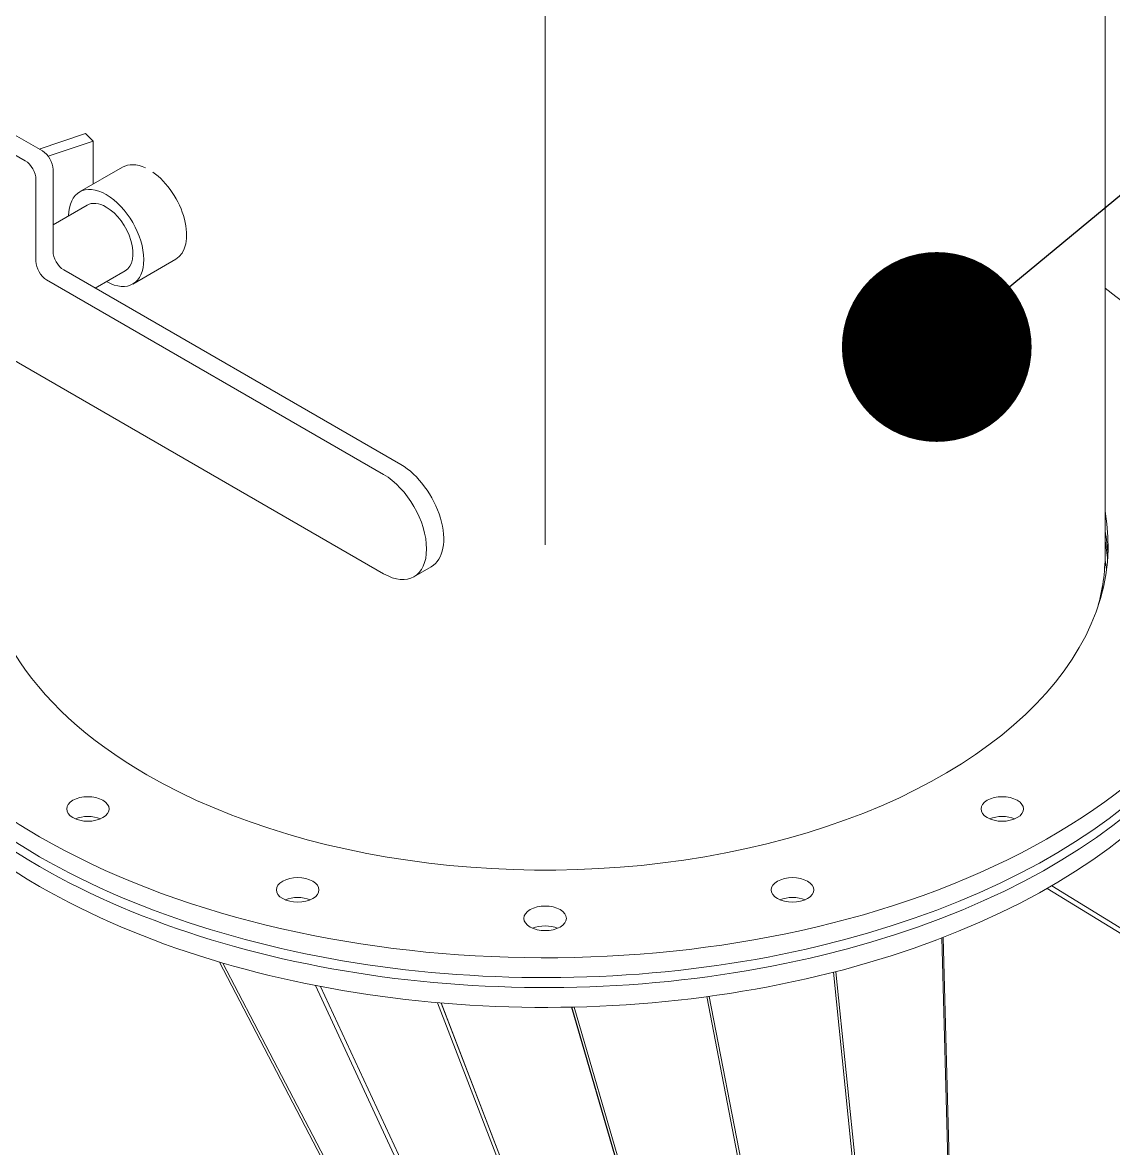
# Model space of a CAD drawing. Header units: inches. Extents: x -350577 to -266477, y -437959 to -377535.
# Drawn here: x -270146.3 to -269786.8, y -410671.5 to -410300.7 of the extents above; entities that cross this region are included whole.
import ezdxf

# ---------------------------------------------------------------- set-up
doc = ezdxf.new("R2010")
doc.units = ezdxf.units.IN
doc.header["$MEASUREMENT"] = 0
doc.linetypes.add('CENTER', pattern=[2, 1.25, -0.25, 0.25, -0.25])
doc.layers.add('CENTER       (itatec)', color=4, linetype='CENTER', lineweight=9)
doc.layers.add('ORGINAL (itatec)', color=3, linetype='Continuous', lineweight=9)
doc.styles.add('Geniso', font='geniso.shx', dxfattribs={"oblique": 15})
doc.dimstyles.new('scale 1b100', dxfattribs={"dimscale": 100, "dimtxt": 3, "dimasz": 2.5, "dimexe": 1, "dimexo": 1, "dimgap": 1, "dimtad": 1, "dimdec": 0, "dimzin": 0, "dimdsep": 46, "dimtxsty": 'Geniso', "dimcen": 0, "dimclrd": 1, "dimclre": 1, "dimclrt": 7, "dimadec": 0, "dimazin": 0, "dimtfac": 1, "dimtdec": 0, "dimtmove": 0, "dimatfit": 3, "dimfxl": 0.75, "dimtolj": 1, "dimtzin": 0, "dimarcsym": 0})

msp = doc.modelspace()

# ---------------------------------------------------------------- linework, layer by layer
at = {"layer": 'CENTER       (itatec)', "ltscale": 250}
msp.add_lwpolyline([(-269974.09, -410472.73), (-269974.09, -410020.6, 0.268785), (-270169.06, -409684.12), (-273493.13, -407208.84), (-274851.83, -406418.67)], format="xyb", dxfattribs=at)
at = {"layer": 'ORGINAL (itatec)', "extrusion": (-5.55112e-17, 0.816497, 0.57735)}
for p, q in [((-269789.59, -410476), (-269789.59, -410188.17)), ((-270148.91, -410337.7), (-270139.72, -410343)), ((-270125.47, -410337.33), (-270140.73, -410342.42)), ((-270137.79, -410344.77), (-270122.97, -410339.83)), ((-270122.97, -410339.83), (-270125.47, -410337.33)), ((-270122.97, -410353.95), (-270122.97, -410339.83)), ((-270145.38, -410346.27), (-270154.57, -410340.96)), ((-270136.18, -410349.13), (-270136.18, -410376.07)), ((-270127.44, -410356.53), (-270113.3, -410348.37)), ((-270141.84, -410379.34), (-270141.84, -410352.39)), ((-270124.94, -410360.86), (-270136.18, -410367.35)), ((-270109.94, -410386.84), (-270095.8, -410378.68)), ((-270132.65, -410382.2), (-270021.63, -410446.29)), ((-270112.44, -410382.51), (-270122.27, -410388.19)), ((-270027.29, -410449.56), (-270138.31, -410385.46)), ((-270027.29, -410482.22), (-270152.54, -410409.9)), ((-270017.29, -410483.21), (-270011.63, -410479.94)), ((-269790.48, -410487.54), (-269791.15, -410490.46)), ((-269790.72, -410487.76), (-269790.48, -410487.54)), ((-269790.68, -410487.56), (-269790.3, -410487.18)), ((-269790.48, -410486.42), (-269790.3, -410487.18)), ((-269790.39, -410487.62), (-269790.48, -410487.54)), ((-269790.3, -410487.18), (-269790.29, -410487.19)), ((-269807.15, -410584.96), (-269405.75, -410833)), ((-269405.9, -410833.41), (-269808.71, -410585.86)), ((-269843.36, -410602.16), (-269830.63, -411078.3)), ((-269842.93, -410601.99), (-269830.17, -411078.36)), ((-270081.33, -410610.11), (-269835.98, -411080.29)), ((-269835.31, -411079.76), (-270080.21, -410610.44)), ((-269879.13, -410613.48), (-269831.47, -411078.3)), ((-269830.63, -411078.3), (-269878.31, -410613.28)), ((-270049.76, -410617.82), (-269835.31, -411079.76)), ((-269834.09, -411079.05), (-270048.05, -410618.15)), ((-269920.82, -410621.5), (-269832.26, -411078.41)), ((-269831.47, -411078.3), (-269920.02, -410621.4)), ((-270009.49, -410623.48), (-269834.09, -411079.05)), ((-269832.67, -411079.8), (-270008.32, -410623.58)), ((-269832.67, -411079.8), (-270008.32, -410623.58)), ((-269833.1, -411078.64), (-270008.31, -410623.59)), ((-269965.37, -410624.94), (-269833.1, -411078.64)), ((-269965.28, -410624.93), (-269832.67, -411079.8)), ((-269965.28, -410624.93), (-269832.67, -411079.8)), ((-269832.26, -411078.41), (-269964.47, -410624.91))]:
    msp.add_line(p, q, dxfattribs=at)
at = {"layer": 'ORGINAL (itatec)', "extrusion": (-3.89112e-17, 2.3393e-16, -1)}
msp.add_ellipse((-270139.72, -410347.09), major_axis=(2.5, -4.33), ratio=0.57735, start_param=-2.356194, end_param=-0.785398, dxfattribs=at)
at = {"layer": 'ORGINAL (itatec)'}
for centre, major_axis, start_param, end_param in [((-270145.38, -410350.35), (-2.5, 4.33), -2.356194, -0.785398), ((-270104.55, -410363.52), (-8.75, 15.16), -0.685469, 0), ((-270104.55, -410363.52), (8.75, -15.16), 0, 2.256265), ((-270118.69, -410371.69), (-6.25, 10.83), -0.785398, 0), ((-270118.69, -410371.69), (6.25, -10.83), 0, 2.356194), ((-270132.65, -410378.11), (2.5, -4.33), -2.356194, -0.785398), ((-270138.31, -410381.38), (2.5, -4.33), -2.356194, -0.785398), ((-270027.29, -410465.89), (10, -17.32), -0.785398, 2.356194), ((-269974.09, -410472.73), (-185.5, 0), -0.103882, 0.785398), ((-269974.09, -410472.73), (185.5, 0), -2.356194, 0.103882), ((-269974.09, -410479.26), (185.5, 0), 0.0305, 0.103882), ((-269974.09, -410482.53), (185.5, 0), 0.045759, 0.103882), ((-269974.09, -410476), (184.5, 0), -0.162642, 0), ((-269974.09, -410489.06), (185.5, 0), 0.076312, 0.10526), ((-270124.71, -410559.69), (7, 0), -5.497787, 0.785398), ((-269823.48, -410559.69), (7, 0), -5.497787, 0.785398), ((-270055.6, -410586.35), (7, 0), -5.497787, 0.785398), ((-269892.58, -410586.35), (7, 0), -5.497787, 0.785398), ((-269974.09, -410595.71), (7, 0), -5.497787, 0.785398)]:
    msp.add_ellipse(centre, major_axis=major_axis, ratio=0.57735, start_param=start_param, end_param=end_param, dxfattribs=at)
at = {"layer": 'ORGINAL (itatec)', "extrusion": (1.28814e-17, 1.99733e-16, -1)}
msp.add_ellipse((-270118.69, -410371.69), major_axis=(-8.75, 15.16), ratio=0.57735, start_param=-0.775193, end_param=0.785398, dxfattribs=at)
at = {"layer": 'ORGINAL (itatec)', "extrusion": (1.81141e-16, 2.96878e-16, -1)}
msp.add_ellipse((-270118.69, -410371.69), major_axis=(8.75, -15.16), ratio=0.57735, start_param=-2.356194, end_param=0.775193, dxfattribs=at)
at = {"layer": 'ORGINAL (itatec)', "extrusion": (5.37603e-17, 2.77556e-16, -1)}
msp.add_ellipse((-269974.09, -410472.73), major_axis=(235.5, 0), ratio=0.57735, start_param=-0.670615, end_param=2.356194, dxfattribs=at)
at = {"layer": 'ORGINAL (itatec)', "extrusion": (-3.00855e-17, -5.55112e-17, -1)}
msp.add_ellipse((-269974.09, -410472.73), major_axis=(-235.5, 0), ratio=0.57735, start_param=-0.785398, end_param=0.496261, dxfattribs=at)
at = {"layer": 'ORGINAL (itatec)', "extrusion": (6.09555e-17, 2.27489e-16, -1)}
msp.add_ellipse((-270021.63, -410462.62), major_axis=(10, -17.32), ratio=0.57735, start_param=-2.356194, end_param=0, dxfattribs=at)
at = {"layer": 'ORGINAL (itatec)', "extrusion": (1.0777e-16, 1.68495e-32, -1)}
msp.add_ellipse((-269974.09, -410482.53), major_axis=(-235.5, 0), ratio=0.57735, start_param=-0.785398, end_param=0.012011, dxfattribs=at)
at = {"layer": 'ORGINAL (itatec)', "extrusion": (9.83564e-17, 5.55112e-17, -1)}
msp.add_ellipse((-269974.09, -410479.26), major_axis=(-235.5, 0), ratio=0.57735, start_param=-0.785398, end_param=0, dxfattribs=at)
at = {"layer": 'ORGINAL (itatec)', "extrusion": (-7.61475e-18, -5.55112e-17, -1)}
msp.add_ellipse((-269974.09, -410479.26), major_axis=(235.5, 0), ratio=0.57735, start_param=0, end_param=2.356194, dxfattribs=at)
at = {"layer": 'ORGINAL (itatec)', "extrusion": (2.55851e-17, 1.11022e-16, -1)}
msp.add_ellipse((-269974.09, -410482.53), major_axis=(235.5, 0), ratio=0.57735, start_param=-0.012011, end_param=2.356194, dxfattribs=at)
at = {"layer": 'ORGINAL (itatec)', "extrusion": (-3.80915e-17, -1.11022e-16, -1)}
msp.add_ellipse((-269974.09, -410489.06), major_axis=(-235.5, 0), ratio=0.57735, start_param=-0.785398, end_param=0, dxfattribs=at)
at = {"layer": 'ORGINAL (itatec)', "extrusion": (-9.45222e-17, -5.55112e-17, -1)}
msp.add_ellipse((-269974.09, -410489.06), major_axis=(235.5, 0), ratio=0.57735, start_param=0, end_param=2.356194, dxfattribs=at)
at = {"layer": 'ORGINAL (itatec)', "extrusion": (-1.88368e-17, 1.05915e-28, -1)}
for centre in [(-270124.71, -410566.22), (-269892.58, -410592.88)]:
    msp.add_ellipse(centre, major_axis=(7, 0), ratio=0.57735, start_param=-2.200636, end_param=-0.940957, dxfattribs=at)
at = {"layer": 'ORGINAL (itatec)', "extrusion": (3.72437e-17, 1.11022e-16, -1)}
msp.add_ellipse((-269823.48, -410566.22), major_axis=(7, 0), ratio=0.57735, start_param=-2.200636, end_param=-0.940957, dxfattribs=at)
at = {"layer": 'ORGINAL (itatec)', "extrusion": (4.65135e-20, 1.66533e-16, -1)}
msp.add_ellipse((-270055.6, -410592.88), major_axis=(7, 0), ratio=0.57735, start_param=-2.200636, end_param=-0.940957, dxfattribs=at)
at = {"layer": 'ORGINAL (itatec)', "extrusion": (-1.2872e-16, 1.66533e-16, -1)}
msp.add_ellipse((-269974.09, -410602.24), major_axis=(7, 0), ratio=0.57735, start_param=-2.200636, end_param=-0.940957, dxfattribs=at)

# ---------------------------------------------------------------- leaders
at = {"layer": 'ORGINAL (itatec)'}
msp.add_leader([(-269845.06, -410407.57), (-269073.66, -409769.24), (-268745.03, -409769.24)], dimstyle='scale 1b100', override={"dimldrblk": 'DotSmall'}, dxfattribs=at)

doc.saveas('drawing.dxf')
